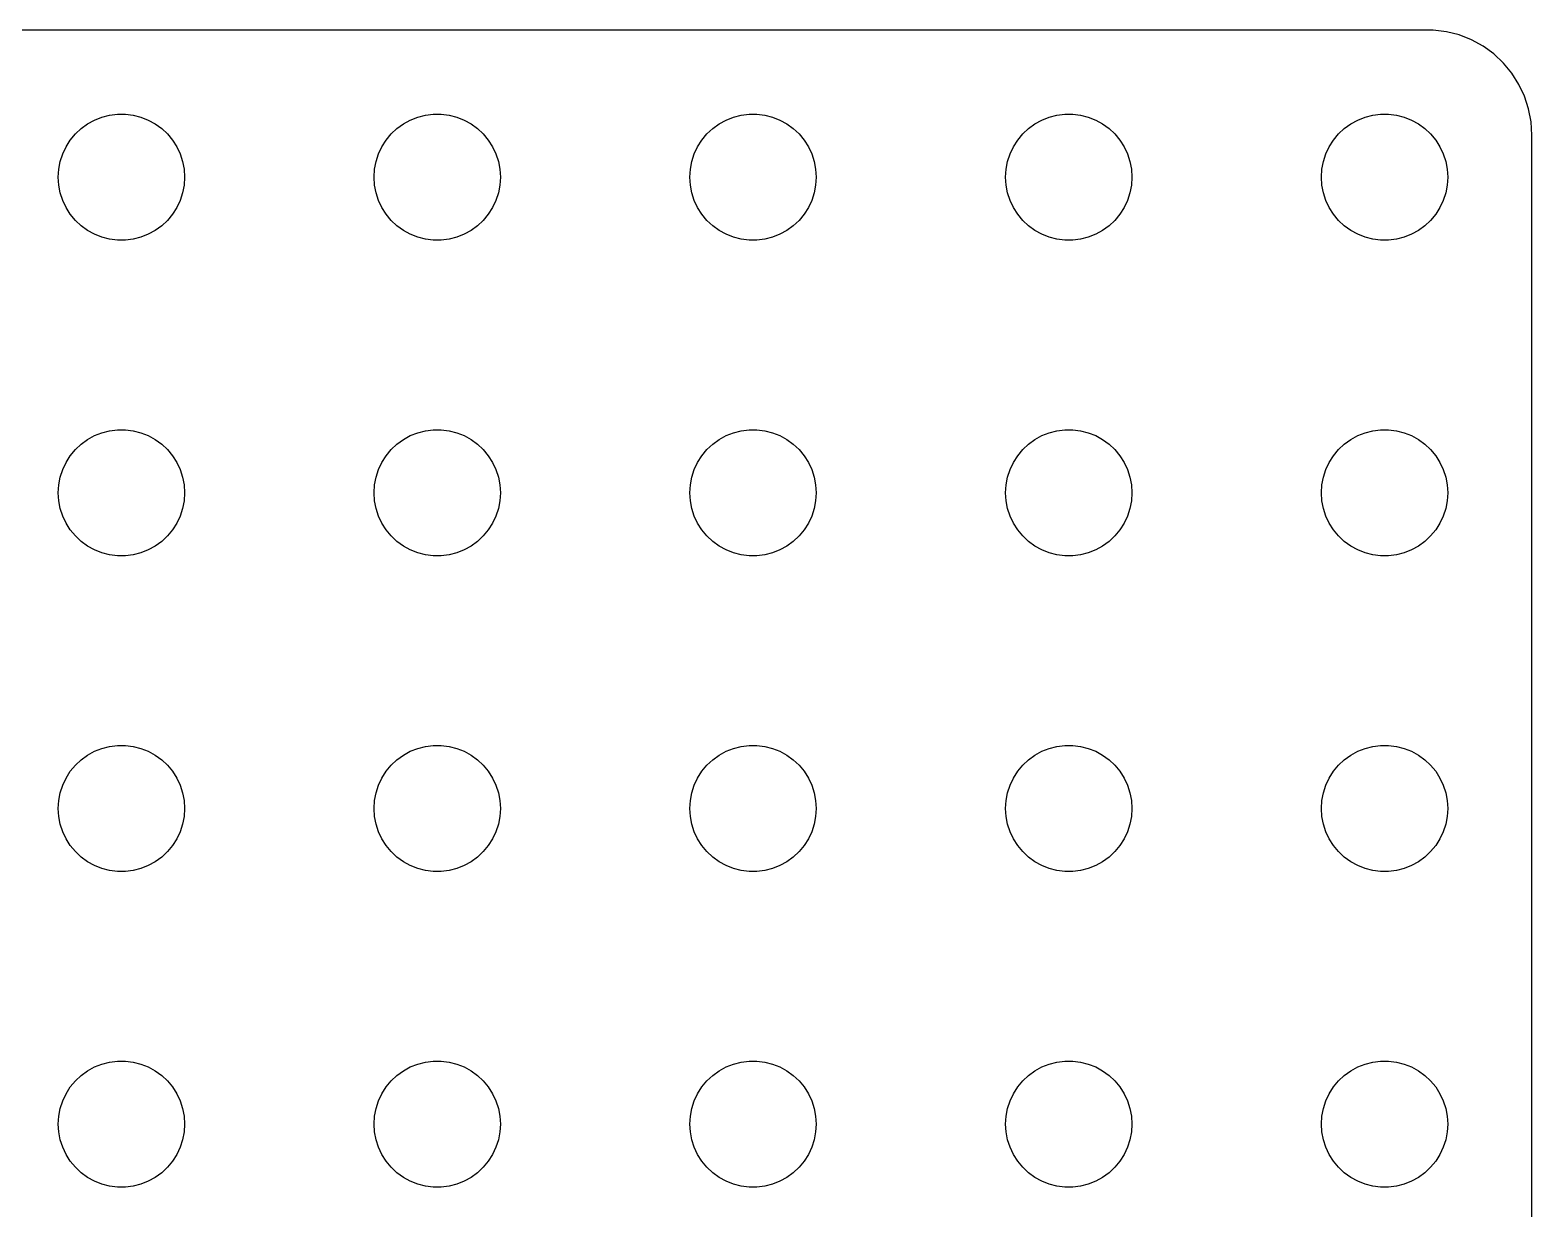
# Model space of a CAD drawing. Header units: metres. Extents: x -33.5 to 33.5, y -26 to 26.
# Drawn here: x -2.17 to 33.5, y -2.02 to 26 of the extents above; entities that cross this region are included whole.
import ezdxf

# ---------------------------------------------------------------- set-up
doc = ezdxf.new("R2010")
doc.units = ezdxf.units.M

msp = doc.modelspace()

# ---------------------------------------------------------------- linework, layer by layer
for p, q in [((31.157, 25.9951), (-31.157, 25.9951)), ((31.4684, 25.9557), (31.157, 25.9951)), ((31.7725, 25.8776), (31.4684, 25.9557)), ((32.0644, 25.7621), (31.7725, 25.8776)), ((32.3396, 25.6108), (32.0644, 25.7621)), ((32.5936, 25.4263), (32.3396, 25.6108)), ((32.8224, 25.2114), (32.5936, 25.4263)), ((33.0225, 24.9695), (32.8224, 25.2114)), ((33.1908, 24.7044), (33.0225, 24.9695)), ((33.3244, 24.4203), (33.1908, 24.7044)), ((33.4214, 24.1217), (33.3244, 24.4203)), ((-0.638657, 23.8572), (-0.463516, 23.9266)), ((-0.463516, 23.9266), (-0.281067, 23.9734)), ((-0.281067, 23.9734), (-0.094177, 23.997)), ((-0.094177, 23.997), (0.094177, 23.997)), ((0.094177, 23.997), (0.281067, 23.9734)), ((0.281067, 23.9734), (0.463516, 23.9266)), ((0.463516, 23.9266), (0.638657, 23.8572)), ((6.86133, 23.8572), (7.03647, 23.9266)), ((7.03647, 23.9266), (7.21892, 23.9734)), ((7.21892, 23.9734), (7.40581, 23.997)), ((7.40581, 23.997), (7.59418, 23.997)), ((7.59418, 23.997), (7.78107, 23.9734)), ((7.78107, 23.9734), (7.96352, 23.9266)), ((7.96352, 23.9266), (8.13866, 23.8572)), ((14.3613, 23.8572), (14.5365, 23.9266)), ((14.5365, 23.9266), (14.7189, 23.9734)), ((14.7189, 23.9734), (14.9058, 23.997)), ((14.9058, 23.997), (15.0942, 23.997)), ((15.0942, 23.997), (15.2811, 23.9734)), ((15.2811, 23.9734), (15.4635, 23.9266)), ((15.4635, 23.9266), (15.6387, 23.8572)), ((21.8613, 23.8572), (22.0365, 23.9266)), ((22.0365, 23.9266), (22.2189, 23.9734)), ((22.2189, 23.9734), (22.4058, 23.997)), ((22.4058, 23.997), (22.5942, 23.997)), ((22.5942, 23.997), (22.7811, 23.9734)), ((22.7811, 23.9734), (22.9635, 23.9266)), ((22.9635, 23.9266), (23.1387, 23.8572)), ((29.3613, 23.8572), (29.5365, 23.9266)), ((29.5365, 23.9266), (29.7189, 23.9734)), ((29.7189, 23.9734), (29.9058, 23.997)), ((29.9058, 23.997), (30.0942, 23.997)), ((30.0942, 23.997), (30.2811, 23.9734)), ((30.2811, 23.9734), (30.4635, 23.9266)), ((30.4635, 23.9266), (30.6387, 23.8572)), ((33.4803, 23.8133), (33.4214, 24.1217)), ((-1.09344, 23.5268), (-0.956131, 23.6558)), ((-0.956131, 23.6558), (-0.803726, 23.7665)), ((-0.803726, 23.7665), (-0.638657, 23.8572)), ((0.638657, 23.8572), (0.803726, 23.7665)), ((0.803726, 23.7665), (0.956131, 23.6558)), ((0.956131, 23.6558), (1.09344, 23.5268)), ((6.40654, 23.5268), (6.54385, 23.6558)), ((6.54385, 23.6558), (6.69626, 23.7665)), ((6.69626, 23.7665), (6.86133, 23.8572)), ((8.13866, 23.8572), (8.30373, 23.7665)), ((8.30373, 23.7665), (8.45613, 23.6558)), ((8.45613, 23.6558), (8.59344, 23.5268)), ((13.9065, 23.5268), (14.0439, 23.6558)), ((14.0439, 23.6558), (14.1963, 23.7665)), ((14.1963, 23.7665), (14.3613, 23.8572)), ((15.6387, 23.8572), (15.8037, 23.7665)), ((15.8037, 23.7665), (15.9561, 23.6558)), ((15.9561, 23.6558), (16.0934, 23.5268)), ((21.4065, 23.5268), (21.5439, 23.6558)), ((21.5439, 23.6558), (21.6963, 23.7665)), ((21.6963, 23.7665), (21.8613, 23.8572)), ((23.1387, 23.8572), (23.3037, 23.7665)), ((23.3037, 23.7665), (23.4561, 23.6558)), ((23.4561, 23.6558), (23.5934, 23.5268)), ((28.9065, 23.5268), (29.0439, 23.6558)), ((29.0439, 23.6558), (29.1963, 23.7665)), ((29.1963, 23.7665), (29.3613, 23.8572)), ((30.6387, 23.8572), (30.8037, 23.7665)), ((30.8037, 23.7665), (30.9561, 23.6558)), ((30.9561, 23.6558), (31.0934, 23.5268)), ((33.5, 23.5), (33.4803, 23.8133)), ((-1.39465, 23.0522), (-1.31445, 23.2226)), ((-1.31445, 23.2226), (-1.21352, 23.3817)), ((-1.21352, 23.3817), (-1.09344, 23.5268)), ((1.09344, 23.5268), (1.21352, 23.3817)), ((1.21352, 23.3817), (1.31445, 23.2226)), ((1.31445, 23.2226), (1.39465, 23.0522)), ((6.10533, 23.0522), (6.18553, 23.2226)), ((6.18553, 23.2226), (6.28647, 23.3817)), ((6.28647, 23.3817), (6.40654, 23.5268)), ((8.59344, 23.5268), (8.71352, 23.3817)), ((8.71352, 23.3817), (8.81445, 23.2226)), ((8.81445, 23.2226), (8.89465, 23.0522)), ((13.6053, 23.0522), (13.6855, 23.2226)), ((13.6855, 23.2226), (13.7865, 23.3817)), ((13.7865, 23.3817), (13.9065, 23.5268)), ((16.0934, 23.5268), (16.2135, 23.3817)), ((16.2135, 23.3817), (16.3145, 23.2226)), ((16.3145, 23.2226), (16.3947, 23.0522)), ((21.1053, 23.0522), (21.1855, 23.2226)), ((21.1855, 23.2226), (21.2865, 23.3817)), ((21.2865, 23.3817), (21.4065, 23.5268)), ((23.5934, 23.5268), (23.7135, 23.3817)), ((23.7135, 23.3817), (23.8145, 23.2226)), ((23.8145, 23.2226), (23.8947, 23.0522)), ((28.6053, 23.0522), (28.6855, 23.2226)), ((28.6855, 23.2226), (28.7865, 23.3817)), ((28.7865, 23.3817), (28.9065, 23.5268)), ((31.0934, 23.5268), (31.2135, 23.3817)), ((31.2135, 23.3817), (31.3145, 23.2226)), ((31.3145, 23.2226), (31.3947, 23.0522)), ((33.5, -23.5), (33.5, 23.5)), ((-1.48816, 22.688), (-1.45287, 22.873)), ((-1.45287, 22.873), (-1.39465, 23.0522)), ((1.39465, 23.0522), (1.45287, 22.873)), ((1.45287, 22.873), (1.48816, 22.688)), ((6.01183, 22.688), (6.04712, 22.873)), ((6.04712, 22.873), (6.10533, 23.0522)), ((8.89465, 23.0522), (8.95287, 22.873)), ((8.95287, 22.873), (8.98816, 22.688)), ((13.5118, 22.688), (13.5471, 22.873)), ((13.5471, 22.873), (13.6053, 23.0522)), ((16.3947, 23.0522), (16.4529, 22.873)), ((16.4529, 22.873), (16.4882, 22.688)), ((21.0118, 22.688), (21.0471, 22.873)), ((21.0471, 22.873), (21.1053, 23.0522)), ((23.8947, 23.0522), (23.9529, 22.873)), ((23.9529, 22.873), (23.9882, 22.688)), ((28.5118, 22.688), (28.5471, 22.873)), ((28.5471, 22.873), (28.6053, 23.0522)), ((31.3947, 23.0522), (31.4529, 22.873)), ((31.4529, 22.873), (31.4882, 22.688)), ((-1.5, 22.5), (-1.48816, 22.688)), ((-1.48816, 22.312), (-1.5, 22.5)), ((1.48816, 22.688), (1.5, 22.5)), ((1.5, 22.5), (1.48816, 22.312)), ((6, 22.5), (6.01183, 22.688)), ((6.01183, 22.312), (6, 22.5)), ((8.98816, 22.688), (9, 22.5)), ((9, 22.5), (8.98816, 22.312)), ((13.5, 22.5), (13.5118, 22.688)), ((13.5118, 22.312), (13.5, 22.5)), ((16.4882, 22.688), (16.5, 22.5)), ((16.5, 22.5), (16.4882, 22.312)), ((21, 22.5), (21.0118, 22.688)), ((21.0118, 22.312), (21, 22.5)), ((23.9882, 22.688), (24, 22.5)), ((24, 22.5), (23.9882, 22.312)), ((28.5, 22.5), (28.5118, 22.688)), ((28.5118, 22.312), (28.5, 22.5)), ((31.4882, 22.688), (31.5, 22.5)), ((31.5, 22.5), (31.4882, 22.312)), ((-1.45287, 22.127), (-1.48816, 22.312)), ((-1.39465, 21.9478), (-1.45287, 22.127)), ((1.45287, 22.127), (1.39465, 21.9478)), ((1.48816, 22.312), (1.45287, 22.127)), ((6.04712, 22.127), (6.01183, 22.312)), ((6.10533, 21.9478), (6.04712, 22.127)), ((8.95287, 22.127), (8.89465, 21.9478)), ((8.98816, 22.312), (8.95287, 22.127)), ((13.5471, 22.127), (13.5118, 22.312)), ((13.6053, 21.9478), (13.5471, 22.127)), ((16.4529, 22.127), (16.3947, 21.9478)), ((16.4882, 22.312), (16.4529, 22.127)), ((21.0471, 22.127), (21.0118, 22.312)), ((21.1053, 21.9478), (21.0471, 22.127)), ((23.9529, 22.127), (23.8947, 21.9478)), ((23.9882, 22.312), (23.9529, 22.127)), ((28.5471, 22.127), (28.5118, 22.312)), ((28.6053, 21.9478), (28.5471, 22.127)), ((31.4529, 22.127), (31.3947, 21.9478)), ((31.4882, 22.312), (31.4529, 22.127)), ((-1.31445, 21.7774), (-1.39465, 21.9478)), ((-1.21352, 21.6183), (-1.31445, 21.7774)), ((1.31445, 21.7774), (1.21352, 21.6183)), ((1.39465, 21.9478), (1.31445, 21.7774)), ((6.18553, 21.7774), (6.10533, 21.9478)), ((6.28647, 21.6183), (6.18553, 21.7774)), ((8.81445, 21.7774), (8.71352, 21.6183)), ((8.89465, 21.9478), (8.81445, 21.7774)), ((13.6855, 21.7774), (13.6053, 21.9478)), ((13.7865, 21.6183), (13.6855, 21.7774)), ((16.3145, 21.7774), (16.2135, 21.6183)), ((16.3947, 21.9478), (16.3145, 21.7774)), ((21.1855, 21.7774), (21.1053, 21.9478)), ((21.2865, 21.6183), (21.1855, 21.7774)), ((23.8145, 21.7774), (23.7135, 21.6183)), ((23.8947, 21.9478), (23.8145, 21.7774)), ((28.6855, 21.7774), (28.6053, 21.9478)), ((28.7865, 21.6183), (28.6855, 21.7774)), ((31.3145, 21.7774), (31.2135, 21.6183)), ((31.3947, 21.9478), (31.3145, 21.7774)), ((-1.09344, 21.4732), (-1.21352, 21.6183)), ((-0.956131, 21.3442), (-1.09344, 21.4732)), ((1.09344, 21.4732), (0.956131, 21.3442)), ((1.21352, 21.6183), (1.09344, 21.4732)), ((6.40654, 21.4732), (6.28647, 21.6183)), ((6.54385, 21.3442), (6.40654, 21.4732)), ((8.59344, 21.4732), (8.45613, 21.3442)), ((8.71352, 21.6183), (8.59344, 21.4732)), ((13.9065, 21.4732), (13.7865, 21.6183)), ((14.0439, 21.3442), (13.9065, 21.4732)), ((16.0934, 21.4732), (15.9561, 21.3442)), ((16.2135, 21.6183), (16.0934, 21.4732)), ((21.4065, 21.4732), (21.2865, 21.6183)), ((21.5439, 21.3442), (21.4065, 21.4732)), ((23.5934, 21.4732), (23.4561, 21.3442)), ((23.7135, 21.6183), (23.5934, 21.4732)), ((28.9065, 21.4732), (28.7865, 21.6183)), ((29.0439, 21.3442), (28.9065, 21.4732)), ((31.0934, 21.4732), (30.9561, 21.3442)), ((31.2135, 21.6183), (31.0934, 21.4732)), ((-0.803726, 21.2335), (-0.956131, 21.3442)), ((-0.638657, 21.1427), (-0.803726, 21.2335)), ((-0.463516, 21.0734), (-0.638657, 21.1427)), ((-0.281067, 21.0266), (-0.463516, 21.0734)), ((0.463516, 21.0734), (0.281067, 21.0266)), ((0.638657, 21.1427), (0.463516, 21.0734)), ((0.803726, 21.2335), (0.638657, 21.1427)), ((0.956131, 21.3442), (0.803726, 21.2335)), ((6.69626, 21.2335), (6.54385, 21.3442)), ((6.86133, 21.1427), (6.69626, 21.2335)), ((7.03647, 21.0734), (6.86133, 21.1427)), ((7.21892, 21.0266), (7.03647, 21.0734)), ((7.96352, 21.0734), (7.78107, 21.0266)), ((8.13866, 21.1427), (7.96352, 21.0734)), ((8.30373, 21.2335), (8.13866, 21.1427)), ((8.45613, 21.3442), (8.30373, 21.2335)), ((14.1963, 21.2335), (14.0439, 21.3442)), ((14.3613, 21.1427), (14.1963, 21.2335)), ((14.5365, 21.0734), (14.3613, 21.1427)), ((14.7189, 21.0266), (14.5365, 21.0734)), ((15.4635, 21.0734), (15.2811, 21.0266)), ((15.6387, 21.1427), (15.4635, 21.0734)), ((15.8037, 21.2335), (15.6387, 21.1427)), ((15.9561, 21.3442), (15.8037, 21.2335)), ((21.6963, 21.2335), (21.5439, 21.3442)), ((21.8613, 21.1427), (21.6963, 21.2335)), ((22.0365, 21.0734), (21.8613, 21.1427)), ((22.2189, 21.0266), (22.0365, 21.0734)), ((22.9635, 21.0734), (22.7811, 21.0266)), ((23.1387, 21.1427), (22.9635, 21.0734)), ((23.3037, 21.2335), (23.1387, 21.1427)), ((23.4561, 21.3442), (23.3037, 21.2335)), ((29.1963, 21.2335), (29.0439, 21.3442)), ((29.3613, 21.1427), (29.1963, 21.2335)), ((29.5365, 21.0734), (29.3613, 21.1427)), ((29.7189, 21.0266), (29.5365, 21.0734)), ((30.4635, 21.0734), (30.2811, 21.0266)), ((30.6387, 21.1427), (30.4635, 21.0734)), ((30.8037, 21.2335), (30.6387, 21.1427)), ((30.9561, 21.3442), (30.8037, 21.2335)), ((-0.094177, 21.003), (-0.281067, 21.0266)), ((0.094177, 21.003), (-0.094177, 21.003)), ((0.281067, 21.0266), (0.094177, 21.003)), ((7.40581, 21.003), (7.21892, 21.0266)), ((7.59418, 21.003), (7.40581, 21.003)), ((7.78107, 21.0266), (7.59418, 21.003)), ((14.9058, 21.003), (14.7189, 21.0266)), ((15.0942, 21.003), (14.9058, 21.003)), ((15.2811, 21.0266), (15.0942, 21.003)), ((22.4058, 21.003), (22.2189, 21.0266)), ((22.5942, 21.003), (22.4058, 21.003)), ((22.7811, 21.0266), (22.5942, 21.003)), ((29.9058, 21.003), (29.7189, 21.0266)), ((30.0942, 21.003), (29.9058, 21.003)), ((30.2811, 21.0266), (30.0942, 21.003)), ((-0.638657, 16.3572), (-0.463516, 16.4266)), ((-0.463516, 16.4266), (-0.281067, 16.4734)), ((-0.281067, 16.4734), (-0.094177, 16.497)), ((-0.094177, 16.497), (0.094177, 16.497)), ((0.094177, 16.497), (0.281067, 16.4734)), ((0.281067, 16.4734), (0.463516, 16.4266)), ((0.463516, 16.4266), (0.638657, 16.3572)), ((6.86133, 16.3572), (7.03647, 16.4266)), ((7.03647, 16.4266), (7.21892, 16.4734)), ((7.21892, 16.4734), (7.40581, 16.497)), ((7.40581, 16.497), (7.59418, 16.497)), ((7.59418, 16.497), (7.78107, 16.4734)), ((7.78107, 16.4734), (7.96352, 16.4266)), ((7.96352, 16.4266), (8.13866, 16.3572)), ((14.3613, 16.3572), (14.5365, 16.4266)), ((14.5365, 16.4266), (14.7189, 16.4734)), ((14.7189, 16.4734), (14.9058, 16.497)), ((14.9058, 16.497), (15.0942, 16.497)), ((15.0942, 16.497), (15.2811, 16.4734)), ((15.2811, 16.4734), (15.4635, 16.4266)), ((15.4635, 16.4266), (15.6387, 16.3572)), ((21.8613, 16.3572), (22.0365, 16.4266)), ((22.0365, 16.4266), (22.2189, 16.4734)), ((22.2189, 16.4734), (22.4058, 16.497)), ((22.4058, 16.497), (22.5942, 16.497)), ((22.5942, 16.497), (22.7811, 16.4734)), ((22.7811, 16.4734), (22.9635, 16.4266)), ((22.9635, 16.4266), (23.1387, 16.3572)), ((29.3613, 16.3572), (29.5365, 16.4266)), ((29.5365, 16.4266), (29.7189, 16.4734)), ((29.7189, 16.4734), (29.9058, 16.497)), ((29.9058, 16.497), (30.0942, 16.497)), ((30.0942, 16.497), (30.2811, 16.4734)), ((30.2811, 16.4734), (30.4635, 16.4266)), ((30.4635, 16.4266), (30.6387, 16.3572)), ((-1.09344, 16.0268), (-0.956131, 16.1558)), ((-0.956131, 16.1558), (-0.803726, 16.2665)), ((-0.803726, 16.2665), (-0.638657, 16.3572)), ((0.638657, 16.3572), (0.803726, 16.2665)), ((0.803726, 16.2665), (0.956131, 16.1558)), ((0.956131, 16.1558), (1.09344, 16.0268)), ((6.40654, 16.0268), (6.54385, 16.1558)), ((6.54385, 16.1558), (6.69626, 16.2665)), ((6.69626, 16.2665), (6.86133, 16.3572)), ((8.13866, 16.3572), (8.30373, 16.2665)), ((8.30373, 16.2665), (8.45613, 16.1558)), ((8.45613, 16.1558), (8.59344, 16.0268)), ((13.9065, 16.0268), (14.0439, 16.1558)), ((14.0439, 16.1558), (14.1963, 16.2665)), ((14.1963, 16.2665), (14.3613, 16.3572)), ((15.6387, 16.3572), (15.8037, 16.2665)), ((15.8037, 16.2665), (15.9561, 16.1558)), ((15.9561, 16.1558), (16.0934, 16.0268)), ((21.4065, 16.0268), (21.5439, 16.1558)), ((21.5439, 16.1558), (21.6963, 16.2665)), ((21.6963, 16.2665), (21.8613, 16.3572)), ((23.1387, 16.3572), (23.3037, 16.2665)), ((23.3037, 16.2665), (23.4561, 16.1558)), ((23.4561, 16.1558), (23.5934, 16.0268)), ((28.9065, 16.0268), (29.0439, 16.1558)), ((29.0439, 16.1558), (29.1963, 16.2665)), ((29.1963, 16.2665), (29.3613, 16.3572)), ((30.6387, 16.3572), (30.8037, 16.2665)), ((30.8037, 16.2665), (30.9561, 16.1558)), ((30.9561, 16.1558), (31.0934, 16.0268)), ((-1.39465, 15.5522), (-1.31445, 15.7226)), ((-1.31445, 15.7226), (-1.21352, 15.8817)), ((-1.21352, 15.8817), (-1.09344, 16.0268)), ((1.09344, 16.0268), (1.21352, 15.8817)), ((1.21352, 15.8817), (1.31445, 15.7226)), ((1.31445, 15.7226), (1.39465, 15.5522)), ((6.10533, 15.5522), (6.18553, 15.7226)), ((6.18553, 15.7226), (6.28647, 15.8817)), ((6.28647, 15.8817), (6.40654, 16.0268)), ((8.59344, 16.0268), (8.71352, 15.8817)), ((8.71352, 15.8817), (8.81445, 15.7226)), ((8.81445, 15.7226), (8.89465, 15.5522)), ((13.6053, 15.5522), (13.6855, 15.7226)), ((13.6855, 15.7226), (13.7865, 15.8817)), ((13.7865, 15.8817), (13.9065, 16.0268)), ((16.0934, 16.0268), (16.2135, 15.8817)), ((16.2135, 15.8817), (16.3145, 15.7226)), ((16.3145, 15.7226), (16.3947, 15.5522)), ((21.1053, 15.5522), (21.1855, 15.7226)), ((21.1855, 15.7226), (21.2865, 15.8817)), ((21.2865, 15.8817), (21.4065, 16.0268)), ((23.5934, 16.0268), (23.7135, 15.8817)), ((23.7135, 15.8817), (23.8145, 15.7226)), ((23.8145, 15.7226), (23.8947, 15.5522)), ((28.6053, 15.5522), (28.6855, 15.7226)), ((28.6855, 15.7226), (28.7865, 15.8817)), ((28.7865, 15.8817), (28.9065, 16.0268)), ((31.0934, 16.0268), (31.2135, 15.8817)), ((31.2135, 15.8817), (31.3145, 15.7226)), ((31.3145, 15.7226), (31.3947, 15.5522)), ((-1.48816, 15.188), (-1.45287, 15.373)), ((-1.45287, 15.373), (-1.39465, 15.5522)), ((1.39465, 15.5522), (1.45287, 15.373)), ((1.45287, 15.373), (1.48816, 15.188)), ((6.01183, 15.188), (6.04712, 15.373)), ((6.04712, 15.373), (6.10533, 15.5522)), ((8.89465, 15.5522), (8.95287, 15.373)), ((8.95287, 15.373), (8.98816, 15.188)), ((13.5118, 15.188), (13.5471, 15.373)), ((13.5471, 15.373), (13.6053, 15.5522)), ((16.3947, 15.5522), (16.4529, 15.373)), ((16.4529, 15.373), (16.4882, 15.188)), ((21.0118, 15.188), (21.0471, 15.373)), ((21.0471, 15.373), (21.1053, 15.5522)), ((23.8947, 15.5522), (23.9529, 15.373)), ((23.9529, 15.373), (23.9882, 15.188)), ((28.5118, 15.188), (28.5471, 15.373)), ((28.5471, 15.373), (28.6053, 15.5522)), ((31.3947, 15.5522), (31.4529, 15.373)), ((31.4529, 15.373), (31.4882, 15.188)), ((-1.5, 15), (-1.48816, 15.188)), ((-1.48816, 14.812), (-1.5, 15)), ((1.48816, 15.188), (1.5, 15)), ((1.5, 15), (1.48816, 14.812)), ((6, 15), (6.01183, 15.188)), ((6.01183, 14.812), (6, 15)), ((8.98816, 15.188), (9, 15)), ((9, 15), (8.98816, 14.812)), ((13.5, 15), (13.5118, 15.188)), ((13.5118, 14.812), (13.5, 15)), ((16.4882, 15.188), (16.5, 15)), ((16.5, 15), (16.4882, 14.812)), ((21, 15), (21.0118, 15.188)), ((21.0118, 14.812), (21, 15)), ((23.9882, 15.188), (24, 15)), ((24, 15), (23.9882, 14.812)), ((28.5, 15), (28.5118, 15.188)), ((28.5118, 14.812), (28.5, 15)), ((31.4882, 15.188), (31.5, 15)), ((31.5, 15), (31.4882, 14.812)), ((-1.45287, 14.627), (-1.48816, 14.812)), ((-1.39465, 14.4478), (-1.45287, 14.627)), ((1.45287, 14.627), (1.39465, 14.4478)), ((1.48816, 14.812), (1.45287, 14.627)), ((6.04712, 14.627), (6.01183, 14.812)), ((6.10533, 14.4478), (6.04712, 14.627)), ((8.95287, 14.627), (8.89465, 14.4478)), ((8.98816, 14.812), (8.95287, 14.627)), ((13.5471, 14.627), (13.5118, 14.812)), ((13.6053, 14.4478), (13.5471, 14.627)), ((16.4529, 14.627), (16.3947, 14.4478)), ((16.4882, 14.812), (16.4529, 14.627)), ((21.0471, 14.627), (21.0118, 14.812)), ((21.1053, 14.4478), (21.0471, 14.627)), ((23.9529, 14.627), (23.8947, 14.4478)), ((23.9882, 14.812), (23.9529, 14.627)), ((28.5471, 14.627), (28.5118, 14.812)), ((28.6053, 14.4478), (28.5471, 14.627)), ((31.4529, 14.627), (31.3947, 14.4478)), ((31.4882, 14.812), (31.4529, 14.627)), ((-1.31445, 14.2774), (-1.39465, 14.4478)), ((-1.21352, 14.1183), (-1.31445, 14.2774)), ((1.31445, 14.2774), (1.21352, 14.1183)), ((1.39465, 14.4478), (1.31445, 14.2774)), ((6.18553, 14.2774), (6.10533, 14.4478)), ((6.28647, 14.1183), (6.18553, 14.2774)), ((8.81445, 14.2774), (8.71352, 14.1183)), ((8.89465, 14.4478), (8.81445, 14.2774)), ((13.6855, 14.2774), (13.6053, 14.4478)), ((13.7865, 14.1183), (13.6855, 14.2774)), ((16.3145, 14.2774), (16.2135, 14.1183)), ((16.3947, 14.4478), (16.3145, 14.2774)), ((21.1855, 14.2774), (21.1053, 14.4478)), ((21.2865, 14.1183), (21.1855, 14.2774)), ((23.8145, 14.2774), (23.7135, 14.1183)), ((23.8947, 14.4478), (23.8145, 14.2774)), ((28.6855, 14.2774), (28.6053, 14.4478)), ((28.7865, 14.1183), (28.6855, 14.2774)), ((31.3145, 14.2774), (31.2135, 14.1183)), ((31.3947, 14.4478), (31.3145, 14.2774)), ((-1.09344, 13.9732), (-1.21352, 14.1183)), ((-0.956131, 13.8442), (-1.09344, 13.9732)), ((1.09344, 13.9732), (0.956131, 13.8442)), ((1.21352, 14.1183), (1.09344, 13.9732)), ((6.40654, 13.9732), (6.28647, 14.1183)), ((6.54385, 13.8442), (6.40654, 13.9732)), ((8.59344, 13.9732), (8.45613, 13.8442)), ((8.71352, 14.1183), (8.59344, 13.9732)), ((13.9065, 13.9732), (13.7865, 14.1183)), ((14.0439, 13.8442), (13.9065, 13.9732)), ((16.0934, 13.9732), (15.9561, 13.8442)), ((16.2135, 14.1183), (16.0934, 13.9732)), ((21.4065, 13.9732), (21.2865, 14.1183)), ((21.5439, 13.8442), (21.4065, 13.9732)), ((23.5934, 13.9732), (23.4561, 13.8442)), ((23.7135, 14.1183), (23.5934, 13.9732)), ((28.9065, 13.9732), (28.7865, 14.1183)), ((29.0439, 13.8442), (28.9065, 13.9732)), ((31.0934, 13.9732), (30.9561, 13.8442)), ((31.2135, 14.1183), (31.0934, 13.9732)), ((-0.803726, 13.7335), (-0.956131, 13.8442)), ((-0.638657, 13.6427), (-0.803726, 13.7335)), ((-0.463516, 13.5734), (-0.638657, 13.6427)), ((-0.281067, 13.5266), (-0.463516, 13.5734)), ((0.463516, 13.5734), (0.281067, 13.5266)), ((0.638657, 13.6427), (0.463516, 13.5734)), ((0.803726, 13.7335), (0.638657, 13.6427)), ((0.956131, 13.8442), (0.803726, 13.7335)), ((6.69626, 13.7335), (6.54385, 13.8442)), ((6.86133, 13.6427), (6.69626, 13.7335)), ((7.03647, 13.5734), (6.86133, 13.6427)), ((7.21892, 13.5266), (7.03647, 13.5734)), ((7.96352, 13.5734), (7.78107, 13.5266)), ((8.13866, 13.6427), (7.96352, 13.5734)), ((8.30373, 13.7335), (8.13866, 13.6427)), ((8.45613, 13.8442), (8.30373, 13.7335)), ((14.1963, 13.7335), (14.0439, 13.8442)), ((14.3613, 13.6427), (14.1963, 13.7335)), ((14.5365, 13.5734), (14.3613, 13.6427)), ((14.7189, 13.5266), (14.5365, 13.5734)), ((15.4635, 13.5734), (15.2811, 13.5266)), ((15.6387, 13.6427), (15.4635, 13.5734)), ((15.8037, 13.7335), (15.6387, 13.6427)), ((15.9561, 13.8442), (15.8037, 13.7335)), ((21.6963, 13.7335), (21.5439, 13.8442)), ((21.8613, 13.6427), (21.6963, 13.7335)), ((22.0365, 13.5734), (21.8613, 13.6427)), ((22.2189, 13.5266), (22.0365, 13.5734)), ((22.9635, 13.5734), (22.7811, 13.5266)), ((23.1387, 13.6427), (22.9635, 13.5734)), ((23.3037, 13.7335), (23.1387, 13.6427)), ((23.4561, 13.8442), (23.3037, 13.7335)), ((29.1963, 13.7335), (29.0439, 13.8442)), ((29.3613, 13.6427), (29.1963, 13.7335)), ((29.5365, 13.5734), (29.3613, 13.6427)), ((29.7189, 13.5266), (29.5365, 13.5734)), ((30.4635, 13.5734), (30.2811, 13.5266)), ((30.6387, 13.6427), (30.4635, 13.5734)), ((30.8037, 13.7335), (30.6387, 13.6427)), ((30.9561, 13.8442), (30.8037, 13.7335)), ((-0.094177, 13.5029), (-0.281067, 13.5266)), ((0.094177, 13.5029), (-0.094177, 13.5029)), ((0.281067, 13.5266), (0.094177, 13.5029)), ((7.40581, 13.5029), (7.21892, 13.5266)), ((7.59418, 13.5029), (7.40581, 13.5029)), ((7.78107, 13.5266), (7.59418, 13.5029)), ((14.9058, 13.5029), (14.7189, 13.5266)), ((15.0942, 13.5029), (14.9058, 13.5029)), ((15.2811, 13.5266), (15.0942, 13.5029)), ((22.4058, 13.5029), (22.2189, 13.5266)), ((22.5942, 13.5029), (22.4058, 13.5029)), ((22.7811, 13.5266), (22.5942, 13.5029)), ((29.9058, 13.5029), (29.7189, 13.5266)), ((30.0942, 13.5029), (29.9058, 13.5029)), ((30.2811, 13.5266), (30.0942, 13.5029)), ((-0.638657, 8.85724), (-0.463516, 8.92657)), ((-0.463516, 8.92657), (-0.281067, 8.97342)), ((-0.281067, 8.97342), (-0.094177, 8.99704)), ((-0.094177, 8.99704), (0.094177, 8.99704)), ((0.094177, 8.99704), (0.281067, 8.97342)), ((0.281067, 8.97342), (0.463516, 8.92657)), ((0.463516, 8.92657), (0.638657, 8.85724)), ((6.86133, 8.85724), (7.03647, 8.92657)), ((7.03647, 8.92657), (7.21892, 8.97342)), ((7.21892, 8.97342), (7.40581, 8.99704)), ((7.40581, 8.99704), (7.59418, 8.99704)), ((7.59418, 8.99704), (7.78107, 8.97342)), ((7.78107, 8.97342), (7.96352, 8.92657)), ((7.96352, 8.92657), (8.13866, 8.85724)), ((14.3613, 8.85724), (14.5365, 8.92657)), ((14.5365, 8.92657), (14.7189, 8.97342)), ((14.7189, 8.97342), (14.9058, 8.99704)), ((14.9058, 8.99704), (15.0942, 8.99704)), ((15.0942, 8.99704), (15.2811, 8.97342)), ((15.2811, 8.97342), (15.4635, 8.92657)), ((15.4635, 8.92657), (15.6387, 8.85724)), ((21.8613, 8.85724), (22.0365, 8.92657)), ((22.0365, 8.92657), (22.2189, 8.97342)), ((22.2189, 8.97342), (22.4058, 8.99704)), ((22.4058, 8.99704), (22.5942, 8.99704)), ((22.5942, 8.99704), (22.7811, 8.97342)), ((22.7811, 8.97342), (22.9635, 8.92657)), ((22.9635, 8.92657), (23.1387, 8.85724)), ((29.3613, 8.85724), (29.5365, 8.92657)), ((29.5365, 8.92657), (29.7189, 8.97342)), ((29.7189, 8.97342), (29.9058, 8.99704)), ((29.9058, 8.99704), (30.0942, 8.99704)), ((30.0942, 8.99704), (30.2811, 8.97342)), ((30.2811, 8.97342), (30.4635, 8.92657)), ((30.4635, 8.92657), (30.6387, 8.85724)), ((-1.09344, 8.52681), (-0.956131, 8.65576)), ((-0.956131, 8.65576), (-0.803726, 8.76648)), ((-0.803726, 8.76648), (-0.638657, 8.85724)), ((0.638657, 8.85724), (0.803726, 8.76648)), ((0.803726, 8.76648), (0.956131, 8.65576)), ((0.956131, 8.65576), (1.09344, 8.52681)), ((6.40654, 8.52681), (6.54385, 8.65576)), ((6.54385, 8.65576), (6.69626, 8.76648)), ((6.69626, 8.76648), (6.86133, 8.85724)), ((8.13866, 8.85724), (8.30373, 8.76648)), ((8.30373, 8.76648), (8.45613, 8.65576)), ((8.45613, 8.65576), (8.59344, 8.52681)), ((13.9065, 8.52681), (14.0439, 8.65576)), ((14.0439, 8.65576), (14.1963, 8.76648)), ((14.1963, 8.76648), (14.3613, 8.85724)), ((15.6387, 8.85724), (15.8037, 8.76648)), ((15.8037, 8.76648), (15.9561, 8.65576)), ((15.9561, 8.65576), (16.0934, 8.52681)), ((21.4065, 8.52681), (21.5439, 8.65576)), ((21.5439, 8.65576), (21.6963, 8.76648)), ((21.6963, 8.76648), (21.8613, 8.85724)), ((23.1387, 8.85724), (23.3037, 8.76648)), ((23.3037, 8.76648), (23.4561, 8.65576)), ((23.4561, 8.65576), (23.5934, 8.52681)), ((28.9065, 8.52681), (29.0439, 8.65576)), ((29.0439, 8.65576), (29.1963, 8.76648)), ((29.1963, 8.76648), (29.3613, 8.85724)), ((30.6387, 8.85724), (30.8037, 8.76648)), ((30.8037, 8.76648), (30.9561, 8.65576)), ((30.9561, 8.65576), (31.0934, 8.52681)), ((-1.39465, 8.05219), (-1.31445, 8.22263)), ((-1.31445, 8.22263), (-1.21352, 8.38167)), ((-1.21352, 8.38167), (-1.09344, 8.52681)), ((1.09344, 8.52681), (1.21352, 8.38167)), ((1.21352, 8.38167), (1.31445, 8.22263)), ((1.31445, 8.22263), (1.39465, 8.05219)), ((6.10533, 8.05219), (6.18553, 8.22263)), ((6.18553, 8.22263), (6.28647, 8.38167)), ((6.28647, 8.38167), (6.40654, 8.52681)), ((8.59344, 8.52681), (8.71352, 8.38167)), ((8.71352, 8.38167), (8.81445, 8.22263)), ((8.81445, 8.22263), (8.89465, 8.05219)), ((13.6053, 8.05219), (13.6855, 8.22263)), ((13.6855, 8.22263), (13.7865, 8.38167)), ((13.7865, 8.38167), (13.9065, 8.52681)), ((16.0934, 8.52681), (16.2135, 8.38167)), ((16.2135, 8.38167), (16.3145, 8.22263)), ((16.3145, 8.22263), (16.3947, 8.05219)), ((21.1053, 8.05219), (21.1855, 8.22263)), ((21.1855, 8.22263), (21.2865, 8.38167)), ((21.2865, 8.38167), (21.4065, 8.52681)), ((23.5934, 8.52681), (23.7135, 8.38167)), ((23.7135, 8.38167), (23.8145, 8.22263)), ((23.8145, 8.22263), (23.8947, 8.05219)), ((28.6053, 8.05219), (28.6855, 8.22263)), ((28.6855, 8.22263), (28.7865, 8.38167)), ((28.7865, 8.38167), (28.9065, 8.52681)), ((31.0934, 8.52681), (31.2135, 8.38167)), ((31.2135, 8.38167), (31.3145, 8.22263)), ((31.3145, 8.22263), (31.3947, 8.05219)), ((-1.48816, 7.68799), (-1.45287, 7.87303)), ((-1.45287, 7.87303), (-1.39465, 8.05219)), ((1.39465, 8.05219), (1.45287, 7.87303)), ((1.45287, 7.87303), (1.48816, 7.68799)), ((6.01183, 7.68799), (6.04712, 7.87303)), ((6.04712, 7.87303), (6.10533, 8.05219)), ((8.89465, 8.05219), (8.95287, 7.87303)), ((8.95287, 7.87303), (8.98816, 7.68799)), ((13.5118, 7.68799), (13.5471, 7.87303)), ((13.5471, 7.87303), (13.6053, 8.05219)), ((16.3947, 8.05219), (16.4529, 7.87303)), ((16.4529, 7.87303), (16.4882, 7.68799)), ((21.0118, 7.68799), (21.0471, 7.87303)), ((21.0471, 7.87303), (21.1053, 8.05219)), ((23.8947, 8.05219), (23.9529, 7.87303)), ((23.9529, 7.87303), (23.9882, 7.68799)), ((28.5118, 7.68799), (28.5471, 7.87303)), ((28.5471, 7.87303), (28.6053, 8.05219)), ((31.3947, 8.05219), (31.4529, 7.87303)), ((31.4529, 7.87303), (31.4882, 7.68799)), ((-1.5, 7.5), (-1.48816, 7.68799)), ((-1.48816, 7.312), (-1.5, 7.5)), ((1.48816, 7.68799), (1.5, 7.5)), ((1.5, 7.5), (1.48816, 7.312)), ((6, 7.5), (6.01183, 7.68799)), ((6.01183, 7.312), (6, 7.5)), ((8.98816, 7.68799), (9, 7.5)), ((9, 7.5), (8.98816, 7.312)), ((13.5, 7.5), (13.5118, 7.68799)), ((13.5118, 7.312), (13.5, 7.5)), ((16.4882, 7.68799), (16.5, 7.5)), ((16.5, 7.5), (16.4882, 7.312)), ((21, 7.5), (21.0118, 7.68799)), ((21.0118, 7.312), (21, 7.5)), ((23.9882, 7.68799), (24, 7.5)), ((24, 7.5), (23.9882, 7.312)), ((28.5, 7.5), (28.5118, 7.68799)), ((28.5118, 7.312), (28.5, 7.5)), ((31.4882, 7.68799), (31.5, 7.5)), ((31.5, 7.5), (31.4882, 7.312)), ((-1.45287, 7.12695), (-1.48816, 7.312)), ((1.48816, 7.312), (1.45287, 7.12695)), ((6.04712, 7.12695), (6.01183, 7.312)), ((8.98816, 7.312), (8.95287, 7.12695)), ((13.5471, 7.12695), (13.5118, 7.312)), ((16.4882, 7.312), (16.4529, 7.12695)), ((21.0471, 7.12695), (21.0118, 7.312)), ((23.9882, 7.312), (23.9529, 7.12695)), ((28.5471, 7.12695), (28.5118, 7.312)), ((31.4882, 7.312), (31.4529, 7.12695)), ((-1.39465, 6.9478), (-1.45287, 7.12695)), ((-1.31445, 6.77736), (-1.39465, 6.9478)), ((-1.21352, 6.61832), (-1.31445, 6.77736)), ((1.31445, 6.77736), (1.21352, 6.61832)), ((1.39465, 6.9478), (1.31445, 6.77736)), ((1.45287, 7.12695), (1.39465, 6.9478)), ((6.10533, 6.9478), (6.04712, 7.12695)), ((6.18553, 6.77736), (6.10533, 6.9478)), ((6.28647, 6.61832), (6.18553, 6.77736)), ((8.81445, 6.77736), (8.71352, 6.61832)), ((8.89465, 6.9478), (8.81445, 6.77736)), ((8.95287, 7.12695), (8.89465, 6.9478)), ((13.6053, 6.9478), (13.5471, 7.12695)), ((13.6855, 6.77736), (13.6053, 6.9478)), ((13.7865, 6.61832), (13.6855, 6.77736)), ((16.3145, 6.77736), (16.2135, 6.61832)), ((16.3947, 6.9478), (16.3145, 6.77736)), ((16.4529, 7.12695), (16.3947, 6.9478)), ((21.1053, 6.9478), (21.0471, 7.12695)), ((21.1855, 6.77736), (21.1053, 6.9478)), ((21.2865, 6.61832), (21.1855, 6.77736)), ((23.8145, 6.77736), (23.7135, 6.61832)), ((23.8947, 6.9478), (23.8145, 6.77736)), ((23.9529, 7.12695), (23.8947, 6.9478)), ((28.6053, 6.9478), (28.5471, 7.12695)), ((28.6855, 6.77736), (28.6053, 6.9478)), ((28.7865, 6.61832), (28.6855, 6.77736)), ((31.3145, 6.77736), (31.2135, 6.61832)), ((31.3947, 6.9478), (31.3145, 6.77736)), ((31.4529, 7.12695), (31.3947, 6.9478)), ((-1.09344, 6.47318), (-1.21352, 6.61832)), ((-0.956131, 6.34422), (-1.09344, 6.47318)), ((1.09344, 6.47318), (0.956131, 6.34422)), ((1.21352, 6.61832), (1.09344, 6.47318)), ((6.40654, 6.47318), (6.28647, 6.61832)), ((6.54385, 6.34422), (6.40654, 6.47318)), ((8.59344, 6.47318), (8.45613, 6.34422)), ((8.71352, 6.61832), (8.59344, 6.47318)), ((13.9065, 6.47318), (13.7865, 6.61832)), ((14.0439, 6.34422), (13.9065, 6.47318)), ((16.0934, 6.47318), (15.9561, 6.34422)), ((16.2135, 6.61832), (16.0934, 6.47318)), ((21.4065, 6.47318), (21.2865, 6.61832)), ((21.5439, 6.34422), (21.4065, 6.47318)), ((23.5934, 6.47318), (23.4561, 6.34422)), ((23.7135, 6.61832), (23.5934, 6.47318)), ((28.9065, 6.47318), (28.7865, 6.61832)), ((29.0439, 6.34422), (28.9065, 6.47318)), ((31.0934, 6.47318), (30.9561, 6.34422)), ((31.2135, 6.61832), (31.0934, 6.47318)), ((-0.803726, 6.23351), (-0.956131, 6.34422)), ((-0.638657, 6.14275), (-0.803726, 6.23351)), ((-0.463516, 6.07341), (-0.638657, 6.14275)), ((-0.281067, 6.02657), (-0.463516, 6.07341)), ((0.463516, 6.07341), (0.281067, 6.02657)), ((0.638657, 6.14275), (0.463516, 6.07341)), ((0.803726, 6.23351), (0.638657, 6.14275)), ((0.956131, 6.34422), (0.803726, 6.23351)), ((6.69626, 6.23351), (6.54385, 6.34422)), ((6.86133, 6.14275), (6.69626, 6.23351)), ((7.03647, 6.07341), (6.86133, 6.14275)), ((7.21892, 6.02657), (7.03647, 6.07341)), ((7.96352, 6.07341), (7.78107, 6.02657)), ((8.13866, 6.14275), (7.96352, 6.07341)), ((8.30373, 6.23351), (8.13866, 6.14275)), ((8.45613, 6.34422), (8.30373, 6.23351)), ((14.1963, 6.23351), (14.0439, 6.34422)), ((14.3613, 6.14275), (14.1963, 6.23351)), ((14.5365, 6.07341), (14.3613, 6.14275)), ((14.7189, 6.02657), (14.5365, 6.07341)), ((15.4635, 6.07341), (15.2811, 6.02657)), ((15.6387, 6.14275), (15.4635, 6.07341)), ((15.8037, 6.23351), (15.6387, 6.14275)), ((15.9561, 6.34422), (15.8037, 6.23351)), ((21.6963, 6.23351), (21.5439, 6.34422)), ((21.8613, 6.14275), (21.6963, 6.23351)), ((22.0365, 6.07341), (21.8613, 6.14275)), ((22.2189, 6.02657), (22.0365, 6.07341)), ((22.9635, 6.07341), (22.7811, 6.02657)), ((23.1387, 6.14275), (22.9635, 6.07341)), ((23.3037, 6.23351), (23.1387, 6.14275)), ((23.4561, 6.34422), (23.3037, 6.23351)), ((29.1963, 6.23351), (29.0439, 6.34422)), ((29.3613, 6.14275), (29.1963, 6.23351)), ((29.5365, 6.07341), (29.3613, 6.14275)), ((29.7189, 6.02657), (29.5365, 6.07341)), ((30.4635, 6.07341), (30.2811, 6.02657)), ((30.6387, 6.14275), (30.4635, 6.07341)), ((30.8037, 6.23351), (30.6387, 6.14275)), ((30.9561, 6.34422), (30.8037, 6.23351)), ((-0.094177, 6.00294), (-0.281067, 6.02657)), ((0.094177, 6.00294), (-0.094177, 6.00294)), ((0.281067, 6.02657), (0.094177, 6.00294)), ((7.40581, 6.00294), (7.21892, 6.02657)), ((7.59418, 6.00294), (7.40581, 6.00294)), ((7.78107, 6.02657), (7.59418, 6.00294)), ((14.9058, 6.00294), (14.7189, 6.02657)), ((15.0942, 6.00294), (14.9058, 6.00294)), ((15.2811, 6.02657), (15.0942, 6.00294)), ((22.4058, 6.00294), (22.2189, 6.02657)), ((22.5942, 6.00294), (22.4058, 6.00294)), ((22.7811, 6.02657), (22.5942, 6.00294)), ((29.9058, 6.00294), (29.7189, 6.02657)), ((30.0942, 6.00294), (29.9058, 6.00294)), ((30.2811, 6.02657), (30.0942, 6.00294)), ((-0.463516, 1.42657), (-0.281067, 1.47342)), ((-0.281067, 1.47342), (-0.094177, 1.49704)), ((-0.094177, 1.49704), (0.094177, 1.49704)), ((0.094177, 1.49704), (0.281067, 1.47342)), ((0.281067, 1.47342), (0.463516, 1.42657)), ((7.03647, 1.42657), (7.21892, 1.47342)), ((7.21892, 1.47342), (7.40581, 1.49704)), ((7.40581, 1.49704), (7.59418, 1.49704)), ((7.59418, 1.49704), (7.78107, 1.47342)), ((7.78107, 1.47342), (7.96352, 1.42657)), ((14.5365, 1.42657), (14.7189, 1.47342)), ((14.7189, 1.47342), (14.9058, 1.49704)), ((14.9058, 1.49704), (15.0942, 1.49704)), ((15.0942, 1.49704), (15.2811, 1.47342)), ((15.2811, 1.47342), (15.4635, 1.42657)), ((22.0365, 1.42657), (22.2189, 1.47342)), ((22.2189, 1.47342), (22.4058, 1.49704)), ((22.4058, 1.49704), (22.5942, 1.49704)), ((22.5942, 1.49704), (22.7811, 1.47342)), ((22.7811, 1.47342), (22.9635, 1.42657)), ((29.5365, 1.42657), (29.7189, 1.47342)), ((29.7189, 1.47342), (29.9058, 1.49704)), ((29.9058, 1.49704), (30.0942, 1.49704)), ((30.0942, 1.49704), (30.2811, 1.47342)), ((30.2811, 1.47342), (30.4635, 1.42657)), ((-1.09344, 1.02681), (-0.956131, 1.15576)), ((-0.956131, 1.15576), (-0.803726, 1.26648)), ((-0.803726, 1.26648), (-0.638657, 1.35724)), ((-0.638657, 1.35724), (-0.463516, 1.42657)), ((0.463516, 1.42657), (0.638657, 1.35724)), ((0.638657, 1.35724), (0.803726, 1.26648)), ((0.803726, 1.26648), (0.956131, 1.15576)), ((0.956131, 1.15576), (1.09344, 1.02681)), ((6.40654, 1.02681), (6.54385, 1.15576)), ((6.54385, 1.15576), (6.69626, 1.26648)), ((6.69626, 1.26648), (6.86133, 1.35724)), ((6.86133, 1.35724), (7.03647, 1.42657)), ((7.96352, 1.42657), (8.13866, 1.35724)), ((8.13866, 1.35724), (8.30373, 1.26648)), ((8.30373, 1.26648), (8.45613, 1.15576)), ((8.45613, 1.15576), (8.59344, 1.02681)), ((13.9065, 1.02681), (14.0439, 1.15576)), ((14.0439, 1.15576), (14.1963, 1.26648)), ((14.1963, 1.26648), (14.3613, 1.35724)), ((14.3613, 1.35724), (14.5365, 1.42657)), ((15.4635, 1.42657), (15.6387, 1.35724)), ((15.6387, 1.35724), (15.8037, 1.26648)), ((15.8037, 1.26648), (15.9561, 1.15576)), ((15.9561, 1.15576), (16.0934, 1.02681)), ((21.4065, 1.02681), (21.5439, 1.15576)), ((21.5439, 1.15576), (21.6963, 1.26648)), ((21.6963, 1.26648), (21.8613, 1.35724)), ((21.8613, 1.35724), (22.0365, 1.42657)), ((22.9635, 1.42657), (23.1387, 1.35724)), ((23.1387, 1.35724), (23.3037, 1.26648)), ((23.3037, 1.26648), (23.4561, 1.15576)), ((23.4561, 1.15576), (23.5934, 1.02681)), ((28.9065, 1.02681), (29.0439, 1.15576)), ((29.0439, 1.15576), (29.1963, 1.26648)), ((29.1963, 1.26648), (29.3613, 1.35724)), ((29.3613, 1.35724), (29.5365, 1.42657)), ((30.4635, 1.42657), (30.6387, 1.35724)), ((30.6387, 1.35724), (30.8037, 1.26648)), ((30.8037, 1.26648), (30.9561, 1.15576)), ((30.9561, 1.15576), (31.0934, 1.02681)), ((-1.39465, 0.552185), (-1.31445, 0.722626)), ((-1.31445, 0.722626), (-1.21352, 0.881668)), ((-1.21352, 0.881668), (-1.09344, 1.02681)), ((1.09344, 1.02681), (1.21352, 0.881668)), ((1.21352, 0.881668), (1.31445, 0.722626)), ((1.31445, 0.722626), (1.39465, 0.552185)), ((6.10533, 0.552185), (6.18553, 0.722626)), ((6.18553, 0.722626), (6.28647, 0.881668)), ((6.28647, 0.881668), (6.40654, 1.02681)), ((8.59344, 1.02681), (8.71352, 0.881668)), ((8.71352, 0.881668), (8.81445, 0.722626)), ((8.81445, 0.722626), (8.89465, 0.552185)), ((13.6053, 0.552185), (13.6855, 0.722626)), ((13.6855, 0.722626), (13.7865, 0.881668)), ((13.7865, 0.881668), (13.9065, 1.02681)), ((16.0934, 1.02681), (16.2135, 0.881668)), ((16.2135, 0.881668), (16.3145, 0.722626)), ((16.3145, 0.722626), (16.3947, 0.552185)), ((21.1053, 0.552185), (21.1855, 0.722626)), ((21.1855, 0.722626), (21.2865, 0.881668)), ((21.2865, 0.881668), (21.4065, 1.02681)), ((23.5934, 1.02681), (23.7135, 0.881668)), ((23.7135, 0.881668), (23.8145, 0.722626)), ((23.8145, 0.722626), (23.8947, 0.552185)), ((28.6053, 0.552185), (28.6855, 0.722626)), ((28.6855, 0.722626), (28.7865, 0.881668)), ((28.7865, 0.881668), (28.9065, 1.02681)), ((31.0934, 1.02681), (31.2135, 0.881668)), ((31.2135, 0.881668), (31.3145, 0.722626)), ((31.3145, 0.722626), (31.3947, 0.552185)), ((-1.48816, 0.187988), (-1.45287, 0.373032)), ((-1.45287, 0.373032), (-1.39465, 0.552185)), ((1.39465, 0.552185), (1.45287, 0.373032)), ((1.45287, 0.373032), (1.48816, 0.187988)), ((6.01183, 0.187988), (6.04712, 0.373032)), ((6.04712, 0.373032), (6.10533, 0.552185)), ((8.89465, 0.552185), (8.95287, 0.373032)), ((8.95287, 0.373032), (8.98816, 0.187988)), ((13.5118, 0.187988), (13.5471, 0.373032)), ((13.5471, 0.373032), (13.6053, 0.552185)), ((16.3947, 0.552185), (16.4529, 0.373032)), ((16.4529, 0.373032), (16.4882, 0.187988)), ((21.0118, 0.187988), (21.0471, 0.373032)), ((21.0471, 0.373032), (21.1053, 0.552185)), ((23.8947, 0.552185), (23.9529, 0.373032)), ((23.9529, 0.373032), (23.9882, 0.187988)), ((28.5118, 0.187988), (28.5471, 0.373032)), ((28.5471, 0.373032), (28.6053, 0.552185)), ((31.3947, 0.552185), (31.4529, 0.373032)), ((31.4529, 0.373032), (31.4882, 0.187988)), ((-1.5, 0), (-1.48816, 0.187988)), ((-1.48816, -0.187988), (-1.5, 0)), ((1.48816, 0.187988), (1.5, 0)), ((1.5, 0), (1.48816, -0.187988)), ((6, 0), (6.01183, 0.187988)), ((6.01183, -0.187988), (6, 0)), ((8.98816, 0.187988), (9, 0)), ((9, 0), (8.98816, -0.187988)), ((13.5, 0), (13.5118, 0.187988)), ((13.5118, -0.187988), (13.5, 0)), ((16.4882, 0.187988), (16.5, 0)), ((16.5, 0), (16.4882, -0.187988)), ((21, 0), (21.0118, 0.187988)), ((21.0118, -0.187988), (21, 0)), ((23.9882, 0.187988), (24, 0)), ((24, 0), (23.9882, -0.187988)), ((28.5, 0), (28.5118, 0.187988)), ((28.5118, -0.187988), (28.5, 0)), ((31.4882, 0.187988), (31.5, 0)), ((31.5, 0), (31.4882, -0.187988)), ((-1.45287, -0.373032), (-1.48816, -0.187988)), ((1.48816, -0.187988), (1.45287, -0.373032)), ((6.04712, -0.373032), (6.01183, -0.187988)), ((8.98816, -0.187988), (8.95287, -0.373032)), ((13.5471, -0.373032), (13.5118, -0.187988)), ((16.4882, -0.187988), (16.4529, -0.373032)), ((21.0471, -0.373032), (21.0118, -0.187988)), ((23.9882, -0.187988), (23.9529, -0.373032)), ((28.5471, -0.373032), (28.5118, -0.187988)), ((31.4882, -0.187988), (31.4529, -0.373032)), ((-1.39465, -0.552185), (-1.45287, -0.373032)), ((-1.31445, -0.722626), (-1.39465, -0.552185)), ((1.39465, -0.552185), (1.31445, -0.722626)), ((1.45287, -0.373032), (1.39465, -0.552185)), ((6.10533, -0.552185), (6.04712, -0.373032)), ((6.18553, -0.722626), (6.10533, -0.552185)), ((8.89465, -0.552185), (8.81445, -0.722626)), ((8.95287, -0.373032), (8.89465, -0.552185)), ((13.6053, -0.552185), (13.5471, -0.373032)), ((13.6855, -0.722626), (13.6053, -0.552185)), ((16.3947, -0.552185), (16.3145, -0.722626)), ((16.4529, -0.373032), (16.3947, -0.552185)), ((21.1053, -0.552185), (21.0471, -0.373032)), ((21.1855, -0.722626), (21.1053, -0.552185)), ((23.8947, -0.552185), (23.8145, -0.722626)), ((23.9529, -0.373032), (23.8947, -0.552185)), ((28.6053, -0.552185), (28.5471, -0.373032)), ((28.6855, -0.722626), (28.6053, -0.552185)), ((31.3947, -0.552185), (31.3145, -0.722626)), ((31.4529, -0.373032), (31.3947, -0.552185)), ((-1.21352, -0.881668), (-1.31445, -0.722626)), ((-1.09344, -1.02681), (-1.21352, -0.881668)), ((-0.956131, -1.15576), (-1.09344, -1.02681)), ((1.09344, -1.02681), (0.956131, -1.15576)), ((1.21352, -0.881668), (1.09344, -1.02681)), ((1.31445, -0.722626), (1.21352, -0.881668)), ((6.28647, -0.881668), (6.18553, -0.722626)), ((6.40654, -1.02681), (6.28647, -0.881668)), ((6.54385, -1.15576), (6.40654, -1.02681)), ((8.59344, -1.02681), (8.45613, -1.15576)), ((8.71352, -0.881668), (8.59344, -1.02681)), ((8.81445, -0.722626), (8.71352, -0.881668)), ((13.7865, -0.881668), (13.6855, -0.722626)), ((13.9065, -1.02681), (13.7865, -0.881668)), ((14.0439, -1.15576), (13.9065, -1.02681)), ((16.0934, -1.02681), (15.9561, -1.15576)), ((16.2135, -0.881668), (16.0934, -1.02681)), ((16.3145, -0.722626), (16.2135, -0.881668)), ((21.2865, -0.881668), (21.1855, -0.722626)), ((21.4065, -1.02681), (21.2865, -0.881668)), ((21.5439, -1.15576), (21.4065, -1.02681)), ((23.5934, -1.02681), (23.4561, -1.15576)), ((23.7135, -0.881668), (23.5934, -1.02681)), ((23.8145, -0.722626), (23.7135, -0.881668)), ((28.7865, -0.881668), (28.6855, -0.722626)), ((28.9065, -1.02681), (28.7865, -0.881668)), ((29.0439, -1.15576), (28.9065, -1.02681)), ((31.0934, -1.02681), (30.9561, -1.15576)), ((31.2135, -0.881668), (31.0934, -1.02681)), ((31.3145, -0.722626), (31.2135, -0.881668)), ((-0.803726, -1.26648), (-0.956131, -1.15576)), ((-0.638657, -1.35724), (-0.803726, -1.26648)), ((-0.463516, -1.42657), (-0.638657, -1.35724)), ((-0.281067, -1.47342), (-0.463516, -1.42657)), ((0.463516, -1.42657), (0.281067, -1.47342)), ((0.638657, -1.35724), (0.463516, -1.42657)), ((0.803726, -1.26648), (0.638657, -1.35724)), ((0.956131, -1.15576), (0.803726, -1.26648)), ((6.69626, -1.26648), (6.54385, -1.15576)), ((6.86133, -1.35724), (6.69626, -1.26648)), ((7.03647, -1.42657), (6.86133, -1.35724)), ((7.21892, -1.47342), (7.03647, -1.42657)), ((7.96352, -1.42657), (7.78107, -1.47342)), ((8.13866, -1.35724), (7.96352, -1.42657)), ((8.30373, -1.26648), (8.13866, -1.35724)), ((8.45613, -1.15576), (8.30373, -1.26648)), ((14.1963, -1.26648), (14.0439, -1.15576)), ((14.3613, -1.35724), (14.1963, -1.26648)), ((14.5365, -1.42657), (14.3613, -1.35724)), ((14.7189, -1.47342), (14.5365, -1.42657)), ((15.4635, -1.42657), (15.2811, -1.47342)), ((15.6387, -1.35724), (15.4635, -1.42657)), ((15.8037, -1.26648), (15.6387, -1.35724)), ((15.9561, -1.15576), (15.8037, -1.26648)), ((21.6963, -1.26648), (21.5439, -1.15576)), ((21.8613, -1.35724), (21.6963, -1.26648)), ((22.0365, -1.42657), (21.8613, -1.35724)), ((22.2189, -1.47342), (22.0365, -1.42657)), ((22.9635, -1.42657), (22.7811, -1.47342)), ((23.1387, -1.35724), (22.9635, -1.42657)), ((23.3037, -1.26648), (23.1387, -1.35724)), ((23.4561, -1.15576), (23.3037, -1.26648)), ((29.1963, -1.26648), (29.0439, -1.15576)), ((29.3613, -1.35724), (29.1963, -1.26648)), ((29.5365, -1.42657), (29.3613, -1.35724)), ((29.7189, -1.47342), (29.5365, -1.42657)), ((30.4635, -1.42657), (30.2811, -1.47342)), ((30.6387, -1.35724), (30.4635, -1.42657)), ((30.8037, -1.26648), (30.6387, -1.35724)), ((30.9561, -1.15576), (30.8037, -1.26648)), ((-0.094177, -1.49704), (-0.281067, -1.47342)), ((0.094177, -1.49704), (-0.094177, -1.49704)), ((0.281067, -1.47342), (0.094177, -1.49704)), ((7.40581, -1.49704), (7.21892, -1.47342)), ((7.59418, -1.49704), (7.40581, -1.49704)), ((7.78107, -1.47342), (7.59418, -1.49704)), ((14.9058, -1.49704), (14.7189, -1.47342)), ((15.0942, -1.49704), (14.9058, -1.49704)), ((15.2811, -1.47342), (15.0942, -1.49704)), ((22.4058, -1.49704), (22.2189, -1.47342)), ((22.5942, -1.49704), (22.4058, -1.49704)), ((22.7811, -1.47342), (22.5942, -1.49704)), ((29.9058, -1.49704), (29.7189, -1.47342)), ((30.0942, -1.49704), (29.9058, -1.49704)), ((30.2811, -1.47342), (30.0942, -1.49704))]:
    msp.add_line(p, q)

doc.saveas('drawing.dxf')
